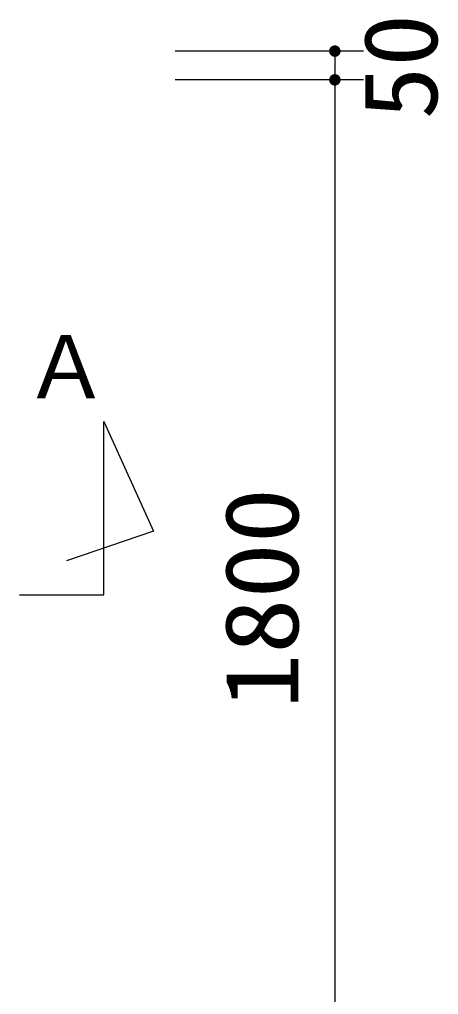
# Model space of a CAD drawing. Units: millimetres, scale not verified. Extents: x -14850 to 14850, y -10500 to 10500.
# Drawn here: x -6028 to -5300, y 430 to 2125 of the extents above; entities that cross this region are included whole.
import ezdxf
from ezdxf.enums import TextEntityAlignment as Align

# ---------------------------------------------------------------- set-up
doc = ezdxf.new("R2010")
doc.units = ezdxf.units.MM
doc.header["$LTSCALE"] = 50
doc.layers.add('0-1_機器', color=3, linetype='Continuous', lineweight=25)
doc.layers.add('0-4_製作', color=5, linetype='Continuous', lineweight=25)
doc.styles.add('ＭＳ ゴシック', font='')
doc.styles.get('ＭＳ ゴシック').set_extended_font_data('MS Gothic')

msp = doc.modelspace()

# ---------------------------------------------------------------- linework, layer by layer
at = {"layer": '0-1_機器'}
for p, q in [((-5881.53, 1124.86), (-5881.53, 1426.36)), ((-6027.89, 1124.86), (-5881.53, 1124.86))]:
    msp.add_line(p, q, dxfattribs=at)
msp.add_lwpolyline([(-5881.53, 1426.36), (-5795.01, 1236.03), (-5946.41, 1184.13)], dxfattribs=at)
at = {"layer": '0-4_製作', "color": 2}
for p, q in [((-5429.99, 2070.42), (-5757.43, 2070.42)), ((-5479.99, 2070.42), (-5479.99, 2020.42)), ((-5429.99, 2020.42), (-5757.43, 2020.42)), ((-5479.99, 2020.42), (-5479.99, 220.42))]:
    msp.add_line(p, q, dxfattribs=at)
at = {"layer": '0-4_製作'}
for points in [[(-5486.83, 2077.71), (-5489.99, 2070.42), (-5487.69, 2076.8)], [(-5486.83, 2077.71), (-5479.99, 2070.42), (-5489.99, 2070.42)], [(-5487.69, 2076.8), (-5489.99, 2070.42), (-5489.97, 2071.05)], [(-5479.99, 2070.42), (-5489.91, 2069.17), (-5489.99, 2070.42)], [(-5487.69, 2076.8), (-5489.97, 2071.05), (-5488.43, 2075.78)], [(-5488.43, 2075.78), (-5489.97, 2071.05), (-5489.81, 2072.3)], [(-5479.99, 2070.42), (-5489.67, 2067.94), (-5489.91, 2069.17)], [(-5488.43, 2075.78), (-5489.81, 2072.3), (-5489.04, 2074.68)], [(-5489.04, 2074.68), (-5489.81, 2072.3), (-5489.5, 2073.51)], [(-5479.99, 2070.42), (-5489.29, 2066.74), (-5489.67, 2067.94)], [(-5479.99, 2070.42), (-5488.75, 2065.61), (-5489.29, 2066.74)], [(-5479.99, 2070.42), (-5488.08, 2064.55), (-5488.75, 2065.61)], [(-5479.99, 2070.42), (-5487.28, 2063.58), (-5488.08, 2064.55)], [(-5479.99, 2070.42), (-5486.36, 2062.72), (-5487.28, 2063.58)], [(-5485.87, 2078.51), (-5479.99, 2070.42), (-5486.83, 2077.71)], [(-5479.99, 2070.42), (-5485.35, 2061.98), (-5486.36, 2062.72)], [(-5484.81, 2079.19), (-5479.99, 2070.42), (-5485.87, 2078.51)], [(-5479.99, 2070.42), (-5484.25, 2061.38), (-5485.35, 2061.98)], [(-5483.67, 2079.72), (-5479.99, 2070.42), (-5484.81, 2079.19)], [(-5479.99, 2070.42), (-5483.08, 2060.91), (-5484.25, 2061.38)], [(-5482.47, 2080.11), (-5479.99, 2070.42), (-5483.67, 2079.72)], [(-5479.99, 2060.42), (-5483.08, 2060.91), (-5479.99, 2070.42)], [(-5481.24, 2080.35), (-5479.99, 2070.42), (-5482.47, 2080.11)], [(-5479.99, 2080.42), (-5479.99, 2070.42), (-5481.24, 2080.35)], [(-5479.36, 2080.4), (-5479.99, 2070.42), (-5479.99, 2080.42)], [(-5478.11, 2080.25), (-5479.99, 2070.42), (-5479.36, 2080.4)], [(-5476.9, 2079.93), (-5479.99, 2070.42), (-5478.11, 2080.25)], [(-5475.73, 2079.47), (-5479.99, 2070.42), (-5476.9, 2079.93)], [(-5475.73, 2079.47), (-5469.99, 2070.42), (-5479.99, 2070.42)], [(-5469.99, 2070.42), (-5479.99, 2060.42), (-5479.99, 2070.42)], [(-5469.99, 2070.42), (-5478.73, 2060.5), (-5479.99, 2060.42)], [(-5469.99, 2070.42), (-5477.5, 2060.74), (-5478.73, 2060.5)], [(-5469.99, 2070.42), (-5476.31, 2061.13), (-5477.5, 2060.74)], [(-5469.99, 2070.42), (-5475.17, 2061.66), (-5476.31, 2061.13)], [(-5474.63, 2078.87), (-5469.99, 2070.42), (-5475.73, 2079.47)], [(-5469.99, 2070.42), (-5474.11, 2062.33), (-5475.17, 2061.66)], [(-5473.61, 2078.13), (-5469.99, 2070.42), (-5474.63, 2078.87)], [(-5469.99, 2070.42), (-5473.14, 2063.13), (-5474.11, 2062.33)], [(-5472.7, 2077.27), (-5469.99, 2070.42), (-5473.61, 2078.13)], [(-5469.99, 2070.42), (-5472.28, 2064.05), (-5473.14, 2063.13)], [(-5471.9, 2076.3), (-5469.99, 2070.42), (-5472.7, 2077.27)], [(-5470.01, 2069.8), (-5472.28, 2064.05), (-5469.99, 2070.42)], [(-5470.01, 2069.8), (-5471.54, 2065.07), (-5472.28, 2064.05)], [(-5471.22, 2075.24), (-5469.99, 2070.42), (-5471.9, 2076.3)], [(-5470.17, 2068.55), (-5471.54, 2065.07), (-5470.01, 2069.8)], [(-5470.17, 2068.55), (-5470.94, 2066.17), (-5471.54, 2065.07)], [(-5470.69, 2074.11), (-5469.99, 2070.42), (-5471.22, 2075.24)], [(-5470.48, 2067.33), (-5470.94, 2066.17), (-5470.17, 2068.55)], [(-5470.3, 2072.91), (-5469.99, 2070.42), (-5470.69, 2074.11)], [(-5470.07, 2071.68), (-5469.99, 2070.42), (-5470.3, 2072.91)], [(-5479.99, 2060.42), (-5481.86, 2060.6), (-5483.08, 2060.91)], [(-5479.99, 2060.42), (-5480.62, 2060.44), (-5481.86, 2060.6)], [(-5486.83, 2027.71), (-5489.99, 2020.42), (-5487.69, 2026.8)], [(-5486.83, 2027.71), (-5479.99, 2020.42), (-5489.99, 2020.42)], [(-5487.69, 2026.8), (-5489.99, 2020.42), (-5489.97, 2021.05)], [(-5479.99, 2020.42), (-5489.91, 2019.17), (-5489.99, 2020.42)], [(-5487.69, 2026.8), (-5489.97, 2021.05), (-5488.43, 2025.78)], [(-5488.43, 2025.78), (-5489.97, 2021.05), (-5489.81, 2022.3)], [(-5479.99, 2020.42), (-5489.67, 2017.94), (-5489.91, 2019.17)], [(-5488.43, 2025.78), (-5489.81, 2022.3), (-5489.04, 2024.68)], [(-5489.04, 2024.68), (-5489.81, 2022.3), (-5489.5, 2023.51)], [(-5479.99, 2020.42), (-5489.29, 2016.74), (-5489.67, 2017.94)], [(-5479.99, 2020.42), (-5488.75, 2015.61), (-5489.29, 2016.74)], [(-5479.99, 2020.42), (-5488.08, 2014.55), (-5488.75, 2015.61)], [(-5479.99, 2020.42), (-5487.28, 2013.58), (-5488.08, 2014.55)], [(-5479.99, 2020.42), (-5486.36, 2012.72), (-5487.28, 2013.58)], [(-5485.87, 2028.51), (-5479.99, 2020.42), (-5486.83, 2027.71)], [(-5479.99, 2020.42), (-5485.35, 2011.98), (-5486.36, 2012.72)], [(-5484.81, 2029.19), (-5479.99, 2020.42), (-5485.87, 2028.51)], [(-5479.99, 2020.42), (-5484.25, 2011.38), (-5485.35, 2011.98)], [(-5483.67, 2029.72), (-5479.99, 2020.42), (-5484.81, 2029.19)], [(-5479.99, 2020.42), (-5483.08, 2010.91), (-5484.25, 2011.38)], [(-5482.47, 2030.11), (-5479.99, 2020.42), (-5483.67, 2029.72)], [(-5479.99, 2010.42), (-5483.08, 2010.91), (-5479.99, 2020.42)], [(-5481.24, 2030.34), (-5479.99, 2020.42), (-5482.47, 2030.11)], [(-5479.99, 2030.42), (-5479.99, 2020.42), (-5481.24, 2030.34)], [(-5479.36, 2030.4), (-5479.99, 2020.42), (-5479.99, 2030.42)], [(-5478.11, 2030.25), (-5479.99, 2020.42), (-5479.36, 2030.4)], [(-5476.9, 2029.93), (-5479.99, 2020.42), (-5478.11, 2030.25)], [(-5475.73, 2029.47), (-5479.99, 2020.42), (-5476.9, 2029.93)], [(-5475.73, 2029.47), (-5469.99, 2020.42), (-5479.99, 2020.42)], [(-5469.99, 2020.42), (-5479.99, 2010.42), (-5479.99, 2020.42)], [(-5469.99, 2020.42), (-5478.73, 2010.5), (-5479.99, 2010.42)], [(-5469.99, 2020.42), (-5477.5, 2010.74), (-5478.73, 2010.5)], [(-5469.99, 2020.42), (-5476.31, 2011.13), (-5477.5, 2010.74)], [(-5469.99, 2020.42), (-5475.17, 2011.66), (-5476.31, 2011.13)], [(-5474.63, 2028.87), (-5469.99, 2020.42), (-5475.73, 2029.47)], [(-5469.99, 2020.42), (-5474.11, 2012.33), (-5475.17, 2011.66)], [(-5473.61, 2028.13), (-5469.99, 2020.42), (-5474.63, 2028.87)], [(-5469.99, 2020.42), (-5473.14, 2013.13), (-5474.11, 2012.33)], [(-5472.7, 2027.27), (-5469.99, 2020.42), (-5473.61, 2028.13)], [(-5469.99, 2020.42), (-5472.28, 2014.05), (-5473.14, 2013.13)], [(-5471.9, 2026.3), (-5469.99, 2020.42), (-5472.7, 2027.27)], [(-5470.01, 2019.8), (-5472.28, 2014.05), (-5469.99, 2020.42)], [(-5470.01, 2019.8), (-5471.54, 2015.07), (-5472.28, 2014.05)], [(-5471.22, 2025.24), (-5469.99, 2020.42), (-5471.9, 2026.3)], [(-5470.17, 2018.55), (-5471.54, 2015.07), (-5470.01, 2019.8)], [(-5470.17, 2018.55), (-5470.94, 2016.17), (-5471.54, 2015.07)], [(-5470.69, 2024.11), (-5469.99, 2020.42), (-5471.22, 2025.24)], [(-5470.48, 2017.33), (-5470.94, 2016.17), (-5470.17, 2018.55)], [(-5470.3, 2022.91), (-5469.99, 2020.42), (-5470.69, 2024.11)], [(-5470.07, 2021.68), (-5469.99, 2020.42), (-5470.3, 2022.91)], [(-5479.99, 2010.42), (-5481.86, 2010.6), (-5483.08, 2010.91)], [(-5479.99, 2010.42), (-5480.62, 2010.44), (-5481.86, 2010.6)]]:
    msp.add_solid(points, dxfattribs=at)

# ---------------------------------------------------------------- texts
at = {"layer": '0-1_機器', "color": 4, "style": 'ＭＳ ゴシック'}
msp.add_text('Ａ', height=110, dxfattribs=at).set_placement((-6021.49, 1433.76), align=Align.BOTTOM_LEFT)
at = {"layer": '0-4_製作', "color": 4, "style": 'ＭＳ ゴシック'}
for s, width, p in [('50', 1.05, (-5263.57, 1951.67)), ('1800', 1.1, (-5504.99, 926.67))]:
    msp.add_text(s, height=128.4, rotation=90, dxfattribs=dict(at, width=width)).set_placement(p, align=Align.BOTTOM_LEFT)

doc.saveas('drawing.dxf')
